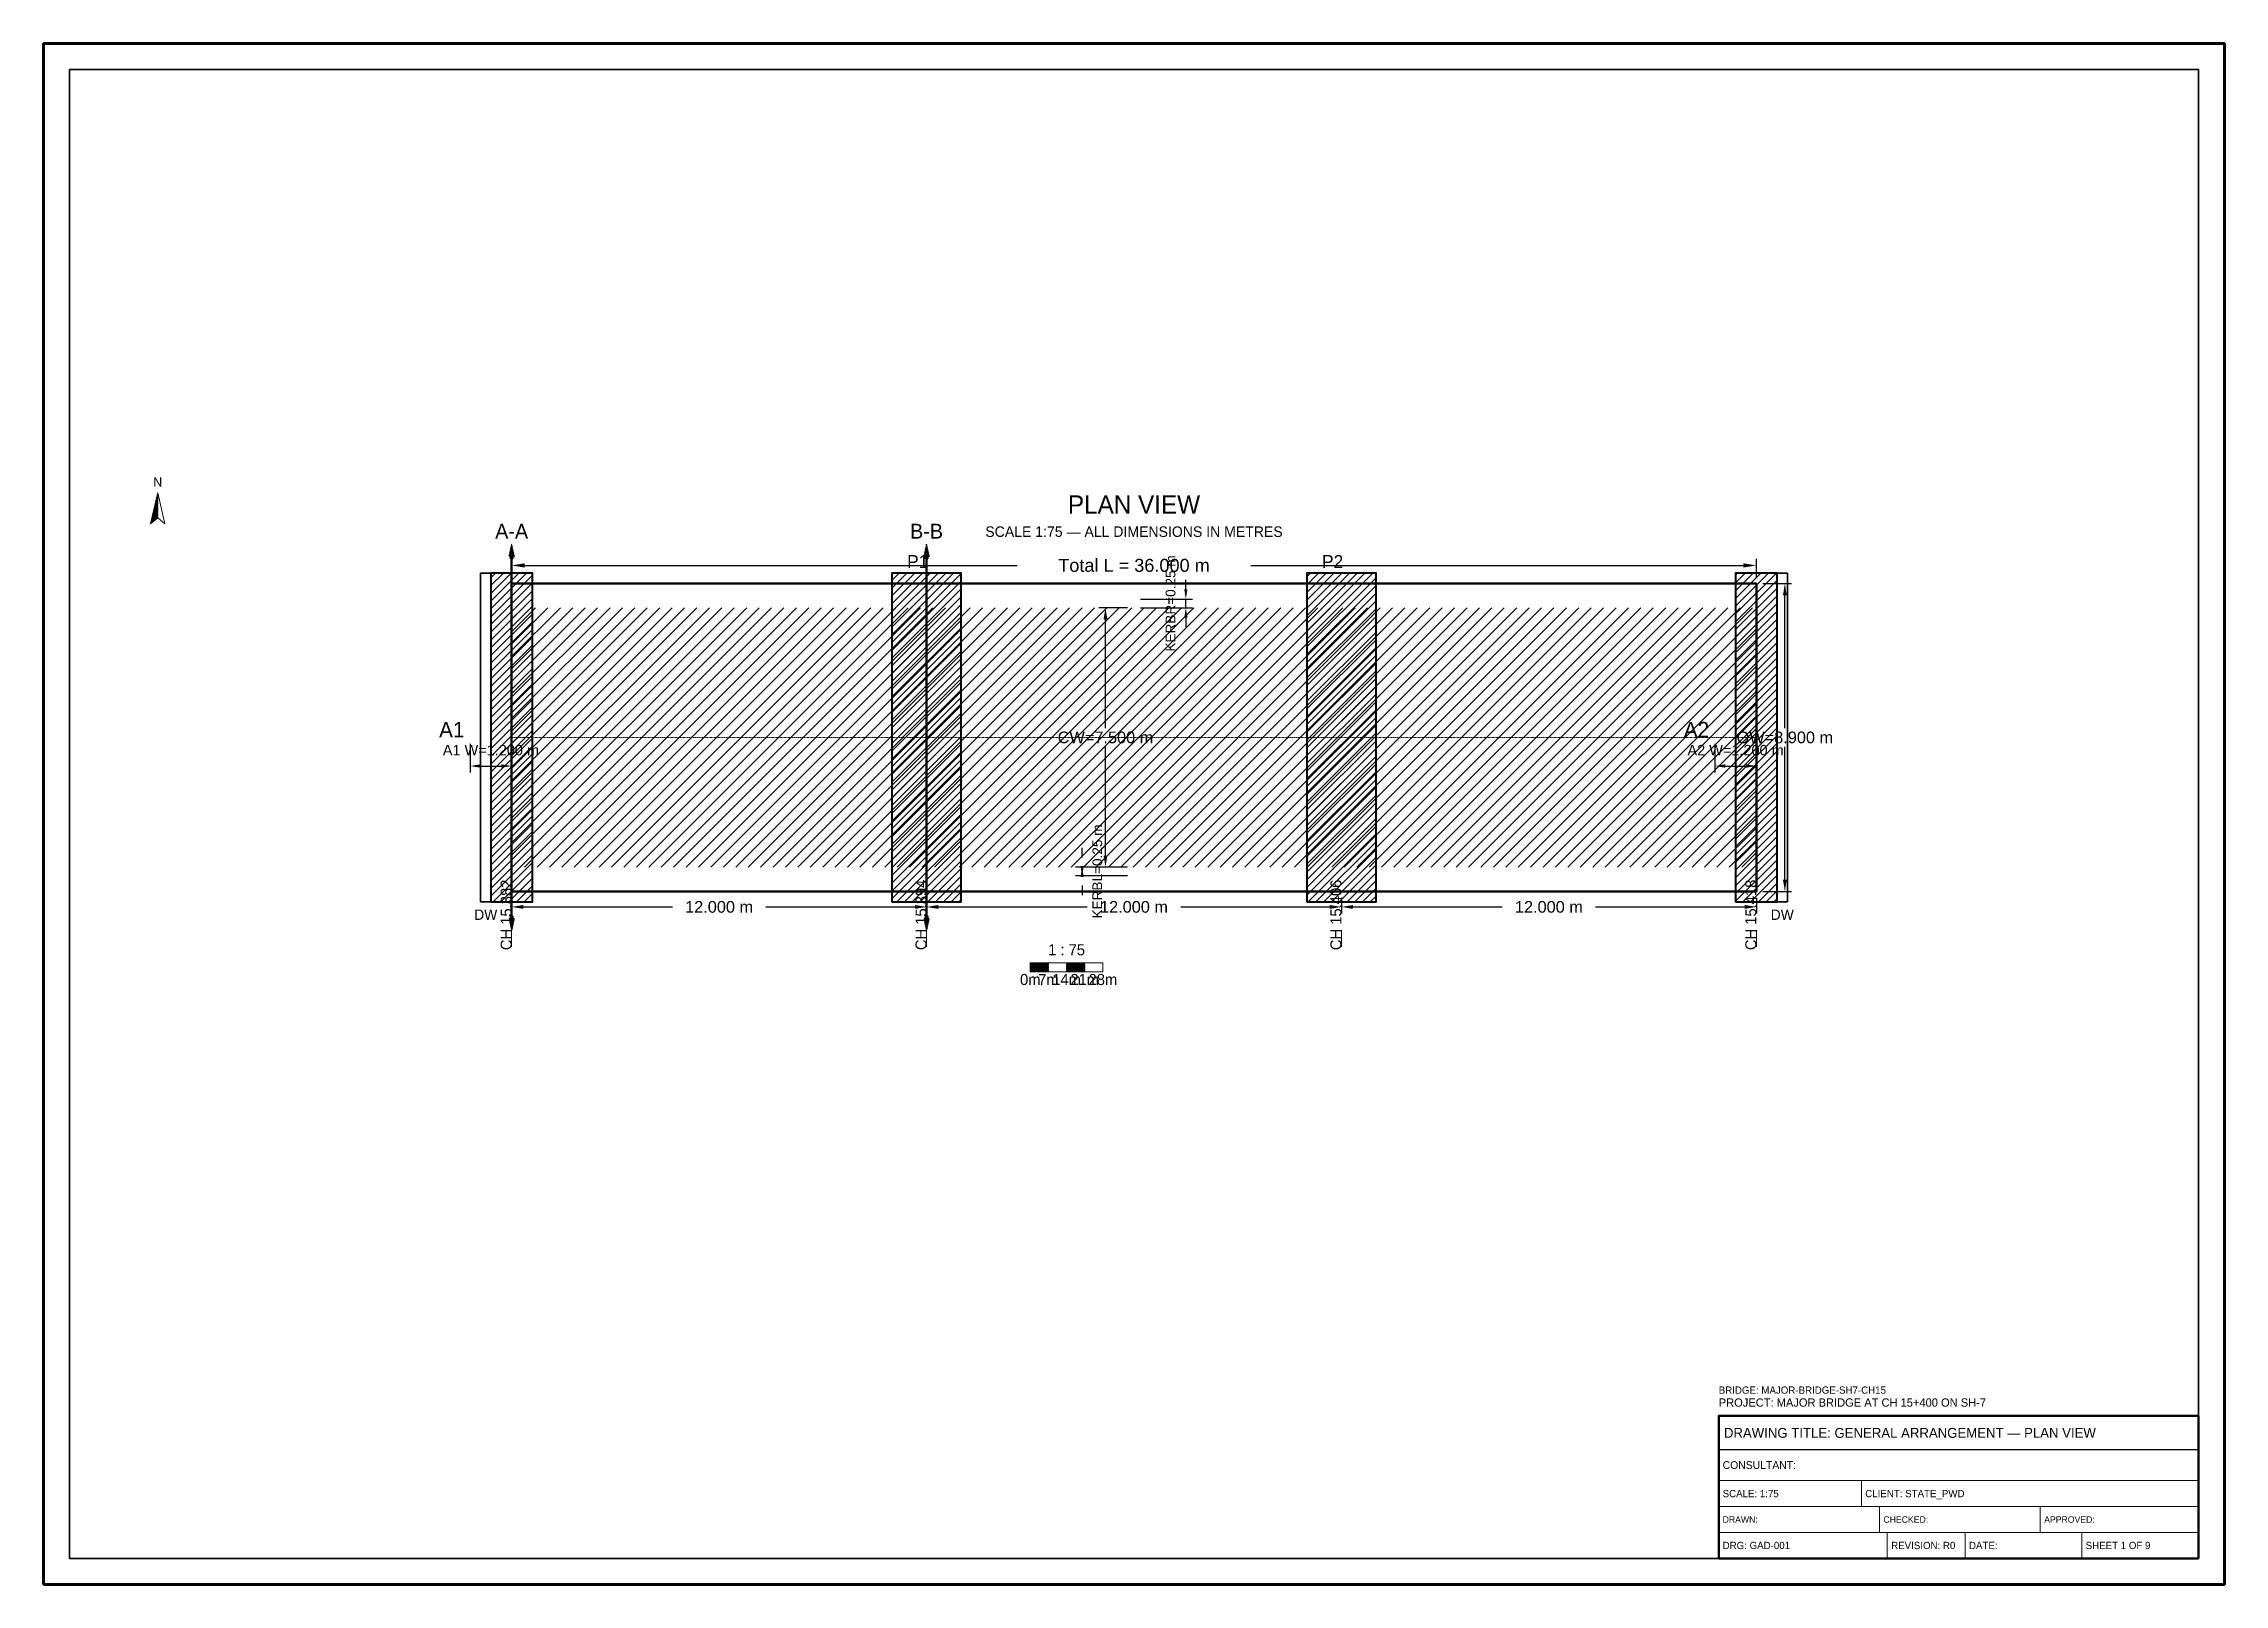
# Model space of a CAD drawing. Header units: metres. Extents: x 0 to 841, y 0 to 594.
import ezdxf
from ezdxf.enums import TextEntityAlignment as Align

# ---------------------------------------------------------------- set-up
doc = ezdxf.new("R2010")
doc.units = ezdxf.units.M
doc.linetypes.add('CENTER', pattern=[1.5, 0.75, -0.25, 0.25, -0.25])
doc.linetypes.add('DASHED', pattern=[0.5, 0.375, -0.125])
for name, color, linetype, lineweight in [('BORDER-INNER', 7, 'Continuous', 35), ('BORDER-OUTER', 7, 'Continuous', 70), ('CIVIL-CHAINAGE', 7, 'Continuous', 18), ('DIM-CHAINAGE', 3, 'Continuous', 18), ('DIM-LINEAR', 3, 'Continuous', 18), ('STRUC-CENTRE', 6, 'CENTER', 18), ('STRUC-HATCHING', 8, 'Continuous', 18), ('STRUC-OUTLINE', 1, 'Continuous', 50), ('STRUC-SECTION', 2, 'Continuous', 35), ('SUB-ABUT', 3, 'Continuous', 35), ('SUB-DIRT-WALL', 3, 'Continuous', 35), ('SUB-PIER', 2, 'Continuous', 35), ('SUPER-DECK', 2, 'Continuous', 50), ('SYM-NORTHARROW', 7, 'Continuous', 18), ('SYM-SCALE', 7, 'Continuous', 13), ('TEXT-GENERAL', 7, 'Continuous', 18), ('TEXT-HEADER', 7, 'Continuous', 25), ('TEXT-SPEC', 7, 'Continuous', 13), ('TEXT-TITLE', 7, 'Continuous', 25), ('TITLEBLK-BOX', 7, 'Continuous', 50), ('TITLEBLK-TEXT', 7, 'Continuous', 18)]:
    doc.layers.add(name, color=color, linetype=linetype, lineweight=lineweight)
doc.styles.add('BRIDGE_STD', font='Arial.ttf')
doc.dimstyles.new('pmb100', dxfattribs={"dimtxt": 2.5, "dimasz": 0.9375, "dimexe": 2.5, "dimexo": 2.5, "dimtad": 0, "dimtih": 1, "dimdec": 0, "dimtxsty": 'BRIDGE_STD', "dimcen": 2.5, "dimazin": 3, "dimtfac": 1, "dimtmove": 0, "dimatfit": 3})

msp = doc.modelspace()

# ---------------------------------------------------------------- hatches: boundary and pattern name
at = {"layer": 'STRUC-HATCHING'}
h = msp.add_hatch(dxfattribs=at)
h.set_pattern_fill('ANSI31', scale=1.06667)
h.paths.add_polyline_path([(180.5, 276.5), (660.5, 276.5), (660.5, 376.5), (180.5, 376.5)])
at = {"layer": 'STRUC-SECTION'}
h = msp.add_hatch(dxfattribs=at)
h.set_pattern_fill('SOLID')
h.paths.add_polyline_path([(179.45, 396.28), (181.55, 396.28), (180.5, 401.08)])
h = msp.add_hatch(dxfattribs=at)
h.set_pattern_fill('SOLID')
h.paths.add_polyline_path([(339.45, 396.28), (341.55, 396.28), (340.5, 401.08)])
h = msp.add_hatch(dxfattribs=at)
h.set_pattern_fill('SOLID')
h.paths.add_polyline_path([(179.45, 256.72), (181.55, 256.72), (180.5, 251.92)])
h = msp.add_hatch(dxfattribs=at)
h.set_pattern_fill('SOLID')
h.paths.add_polyline_path([(339.45, 256.72), (341.55, 256.72), (340.5, 251.92)])
at = {"layer": 'SUB-ABUT'}
h = msp.add_hatch(dxfattribs=at)
h.set_pattern_fill('ANSI31', scale=0.666667)
h.paths.add_polyline_path([(172.5, 263.17), (188.5, 263.17), (188.5, 389.83), (172.5, 389.83)])
h = msp.add_hatch(dxfattribs=at)
h.set_pattern_fill('ANSI31', scale=0.666667)
h.paths.add_polyline_path([(652.5, 263.17), (668.5, 263.17), (668.5, 389.83), (652.5, 389.83)])
at = {"layer": 'SUB-PIER'}
h = msp.add_hatch(dxfattribs=at)
h.set_pattern_fill('ANSI31', scale=0.666667)
h.paths.add_polyline_path([(327.17, 263.17), (353.83, 263.17), (353.83, 389.83), (327.17, 389.83)])
h = msp.add_hatch(dxfattribs=at)
h.set_pattern_fill('ANSI31', scale=0.666667)
h.paths.add_polyline_path([(487.17, 263.17), (513.83, 263.17), (513.83, 389.83), (487.17, 389.83)])
at = {"layer": 'SYM-NORTHARROW'}
h = msp.add_hatch(dxfattribs=at)
h.set_pattern_fill('SOLID')
h.paths.add_polyline_path([(44, 420.83), (41.2, 408.83), (44, 411.23)])
at = {"layer": 'SYM-SCALE'}
h = msp.add_hatch(dxfattribs=at)
h.set_pattern_fill('SOLID')
h.paths.add_polyline_path([(380.5, 236.17), (387.5, 236.17), (387.5, 239.57), (380.5, 239.57)])
h = msp.add_hatch(dxfattribs=at)
h.set_pattern_fill('SOLID')
h.paths.add_polyline_path([(394.5, 236.17), (401.5, 236.17), (401.5, 239.57), (394.5, 239.57)])

# ---------------------------------------------------------------- linework, layer by layer
at = {"layer": 'BORDER-INNER'}
msp.add_lwpolyline([(10, 10), (831, 10), (831, 584), (10, 584), (10, 10)], dxfattribs=at)
at = {"layer": 'BORDER-OUTER'}
msp.add_lwpolyline([(0, 0), (841, 0), (841, 594), (0, 594), (0, 0)], dxfattribs=at)
at = {"layer": 'CIVIL-CHAINAGE'}
for p, q in [((180.5, 252.17), (180.5, 245.79)), ((340.5, 252.17), (340.5, 245.79)), ((500.5, 252.17), (500.5, 245.79)), ((660.5, 252.17), (660.5, 245.79))]:
    msp.add_line(p, q, dxfattribs=at)
at = {"layer": 'STRUC-CENTRE'}
msp.add_line((180.5, 326.5), (660.5, 326.5), dxfattribs=at)
at = {"layer": 'STRUC-OUTLINE', "lineweight": 50}
msp.add_lwpolyline([(180.5, 267.17), (180.5, 385.83), (660.5, 385.83), (660.5, 267.17), (180.5, 267.17)], dxfattribs=at)
at = {"layer": 'STRUC-SECTION', "color": 1, "linetype": 'DASHED', "lineweight": 50}
for p, q in [((180.5, 395.83), (180.5, 257.17)), ((340.5, 395.83), (340.5, 257.17))]:
    msp.add_line(p, q, dxfattribs=at)
at = {"layer": 'STRUC-SECTION', "color": 1}
for points in [[(180.05, 395.38), (180.95, 395.38), (180.95, 396.28), (180.05, 396.28), (180.05, 395.38)], [(340.05, 395.38), (340.95, 395.38), (340.95, 396.28), (340.05, 396.28), (340.05, 395.38)], [(180.05, 256.72), (180.95, 256.72), (180.95, 257.62), (180.05, 257.62), (180.05, 256.72)], [(340.05, 256.72), (340.95, 256.72), (340.95, 257.62), (340.05, 257.62), (340.05, 256.72)]]:
    msp.add_lwpolyline(points, dxfattribs=at)
at = {"layer": 'SUB-ABUT', "lineweight": 40}
for points in [[(172.5, 263.17), (188.5, 263.17), (188.5, 389.83), (172.5, 389.83), (172.5, 263.17)], [(652.5, 263.17), (668.5, 263.17), (668.5, 389.83), (652.5, 389.83), (652.5, 263.17)]]:
    msp.add_lwpolyline(points, dxfattribs=at)
at = {"layer": 'SUB-DIRT-WALL', "lineweight": 35}
for points in [[(168.5, 263.17), (172.5, 263.17), (172.5, 389.83), (168.5, 389.83), (168.5, 263.17)], [(668.5, 263.17), (672.5, 263.17), (672.5, 389.83), (668.5, 389.83), (668.5, 263.17)]]:
    msp.add_lwpolyline(points, dxfattribs=at)
at = {"layer": 'SUB-PIER', "lineweight": 40}
for points in [[(327.17, 263.17), (353.83, 263.17), (353.83, 389.83), (327.17, 389.83), (327.17, 263.17)], [(487.17, 263.17), (513.83, 263.17), (513.83, 389.83), (487.17, 389.83), (487.17, 263.17)]]:
    msp.add_lwpolyline(points, dxfattribs=at)
at = {"layer": 'SUPER-DECK', "lineweight": 30}
msp.add_lwpolyline([(180.5, 267.17), (180.5, 385.83), (660.5, 385.83), (660.5, 267.17), (180.5, 267.17)], dxfattribs=at)
at = {"layer": 'SYM-NORTHARROW'}
msp.add_lwpolyline([(44, 420.83), (41.2, 408.83), (44, 411.23), (46.8, 408.83), (44, 420.83)], dxfattribs=at)
at = {"layer": 'SYM-SCALE'}
msp.add_lwpolyline([(380.5, 236.17), (408.5, 236.17), (408.5, 239.57), (380.5, 239.57), (380.5, 236.17)], dxfattribs=at)
at = {"layer": 'TITLEBLK-BOX', "lineweight": 50}
msp.add_lwpolyline([(646, 10), (831, 10), (831, 65), (646, 65), (646, 10)], dxfattribs=at)
at = {"layer": 'TITLEBLK-BOX', "lineweight": 30}
msp.add_lwpolyline([(646, 52), (831, 52), (831, 65), (646, 65), (646, 52)], dxfattribs=at)
at = {"layer": 'TITLEBLK-BOX', "lineweight": 18}
for points in [[(646, 40), (831, 40), (831, 52), (646, 52), (646, 40)], [(646, 30), (701, 30), (701, 40), (646, 40), (646, 30)], [(701, 30), (831, 30), (831, 40), (701, 40), (701, 30)], [(646, 20), (708, 20), (708, 30), (646, 30), (646, 20)], [(708, 20), (770, 20), (770, 30), (708, 30), (708, 20)], [(770, 20), (831, 20), (831, 30), (770, 30), (770, 20)], [(646, 10), (711, 10), (711, 20), (646, 20), (646, 10)], [(711, 10), (741, 10), (741, 20), (711, 20), (711, 10)], [(741, 10), (786, 10), (786, 20), (741, 20), (741, 10)], [(786, 10), (831, 10), (831, 20), (786, 20), (786, 10)]]:
    msp.add_lwpolyline(points, dxfattribs=at)

# ---------------------------------------------------------------- texts
at = {"layer": 'DIM-CHAINAGE'}
for s, p in [('CH 15.382', (180.5, 244.52)), ('CH 15.394', (340.5, 244.52)), ('CH 15.406', (500.5, 244.52)), ('CH 15.418', (660.5, 244.52))]:
    msp.add_text(s, height=4.25, rotation=90, dxfattribs=at).set_placement(p)
at = {"layer": 'SYM-NORTHARROW'}
msp.add_text('N', height=3.6, dxfattribs=at).set_placement((44, 423.23), align=Align.CENTER)
at = {"layer": 'TEXT-GENERAL'}
for s, height, p in [('P1', 5, (333, 391.83)), ('P2', 5, (493, 391.83)), ('A1', 6, (152.5, 326.5)), ('A2', 6, (632.5, 326.5))]:
    msp.add_text(s, height=height, dxfattribs=at).set_placement(p)
for s, p in [('1 : 75', (394.5, 242.54)), ('0m', (380.5, 231.07)), ('7m', (387.5, 231.07)), ('14m', (394.5, 231.07)), ('21m', (401.5, 231.07)), ('28m', (408.5, 231.07))]:
    msp.add_text(s, height=4.25, dxfattribs=at).set_placement(p, align=Align.CENTER)
at = {"layer": 'TEXT-HEADER'}
msp.add_text('PLAN VIEW', height=7, dxfattribs=at).set_placement((420.5, 412.83), align=Align.CENTER)
at = {"layer": 'TEXT-HEADER', "color": 1}
for s, p in [('A-A', (180.5, 403.18)), ('B-B', (340.5, 403.18))]:
    msp.add_text(s, height=5.7, dxfattribs=at).set_placement(p, align=Align.CENTER)
at = {"layer": 'TEXT-SPEC', "color": 8}
msp.add_text('SCALE 1:75 — ALL DIMENSIONS IN METRES', height=4.05, dxfattribs=at).set_placement((420.5, 403.83), align=Align.CENTER)
at = {"layer": 'TEXT-SPEC'}
for p in [(170.5, 256.17), (670.5, 256.17)]:
    msp.add_text('DW', height=4, dxfattribs=at).set_placement(p, align=Align.CENTER)
at = {"layer": 'TEXT-TITLE'}
for s, height, p in [('PROJECT: MAJOR BRIDGE AT CH 15+400 ON SH-7', 3.2, (646, 68.5)), ('DRAWING TITLE: GENERAL ARRANGEMENT — PLAN VIEW', 3.8, (648, 56.5))]:
    msp.add_text(s, height=height, dxfattribs=at).set_placement(p)
at = {"layer": 'TITLEBLK-TEXT'}
for s, height, p in [('BRIDGE: MAJOR-BRIDGE-SH7-CH15', 2.8, (646, 73.5)), ('CONSULTANT: ', 3, (647.5, 44.5)), ('SCALE: 1:75', 2.8, (647.5, 33.6)), ('CLIENT: STATE_PWD', 2.8, (702.5, 33.6)), ('DRAWN: ', 2.5, (647.5, 23.75)), ('CHECKED: ', 2.5, (709.5, 23.75)), ('APPROVED: ', 2.5, (771.5, 23.75)), ('DRG: GAD-001', 2.8, (647.5, 13.6)), ('REVISION: R0', 2.8, (712.5, 13.6)), ('DATE: ', 2.8, (742.5, 13.6)), ('SHEET 1 OF 9', 2.8, (787.5, 13.6))]:
    msp.add_text(s, height=height, dxfattribs=at).set_placement(p)

# ---------------------------------------------------------------- dimensions: what is measured, and where the dimension line sits
at = {"layer": 'DIM-LINEAR'}
for base, p1, p2, text, override in [((180.5, 392.83), (180.5, 385.83), (660.5, 385.83), 'Total L = 36.000 m', {"dimtxt": 5, "dimasz": 5, "dimgap": 2, "dimclrt": 3}), ((164.5, 315.5), (164.5, 326.5), (180.5, 326.5), 'A1 W=1.200 m', {"dimtxt": 4, "dimasz": 4, "dimgap": 1.6, "dimclrt": 3}), ((644.5, 315.5), (644.5, 326.5), (660.5, 326.5), 'A2 W=1.200 m', {"dimtxt": 4, "dimasz": 4, "dimgap": 1.6, "dimclrt": 3}), ((180.5, 261.17), (180.5, 267.17), (340.5, 267.17), '12.000 m', {"dimtxt": 4.5, "dimasz": 4.5, "dimgap": 1.8, "dimclrt": 3}), ((340.5, 261.17), (340.5, 267.17), (500.5, 267.17), '12.000 m', {"dimtxt": 4.5, "dimasz": 4.5, "dimgap": 1.8, "dimclrt": 3}), ((500.5, 261.17), (500.5, 267.17), (660.5, 267.17), '12.000 m', {"dimtxt": 4.5, "dimasz": 4.5, "dimgap": 1.8, "dimclrt": 3})]:
    msp.add_linear_dim(base=base, p1=p1, p2=p2, text=text, dimstyle='pmb100', override=override, dxfattribs=at).render()
for base, p1, p2, text, override in [((440.5, 376.5), (420.5, 376.5), (420.5, 379.83), 'KERBR=0.25 m', {"dimtxt": 3.75, "dimasz": 3.75, "dimgap": 1.5, "dimclrt": 3}), ((671.5, 267.17), (660.5, 267.17), (660.5, 385.83), 'OW=8.900 m', {"dimtxt": 4.5, "dimasz": 4.5, "dimgap": 1.8, "dimclrt": 3}), ((409.5, 276.5), (420.5, 276.5), (420.5, 376.5), 'CW=7.500 m', {"dimtxt": 4.5, "dimasz": 4.5, "dimgap": 1.8, "dimclrt": 3}), ((400.5, 276.5), (420.5, 276.5), (420.5, 273.17), 'KERBL=0.25 m', {"dimtxt": 3.75, "dimasz": 3.75, "dimgap": 1.5, "dimclrt": 3})]:
    msp.add_linear_dim(base=base, p1=p1, p2=p2, angle=90, text=text, dimstyle='pmb100', override=override, dxfattribs=at).render()

doc.saveas('drawing.dxf')
